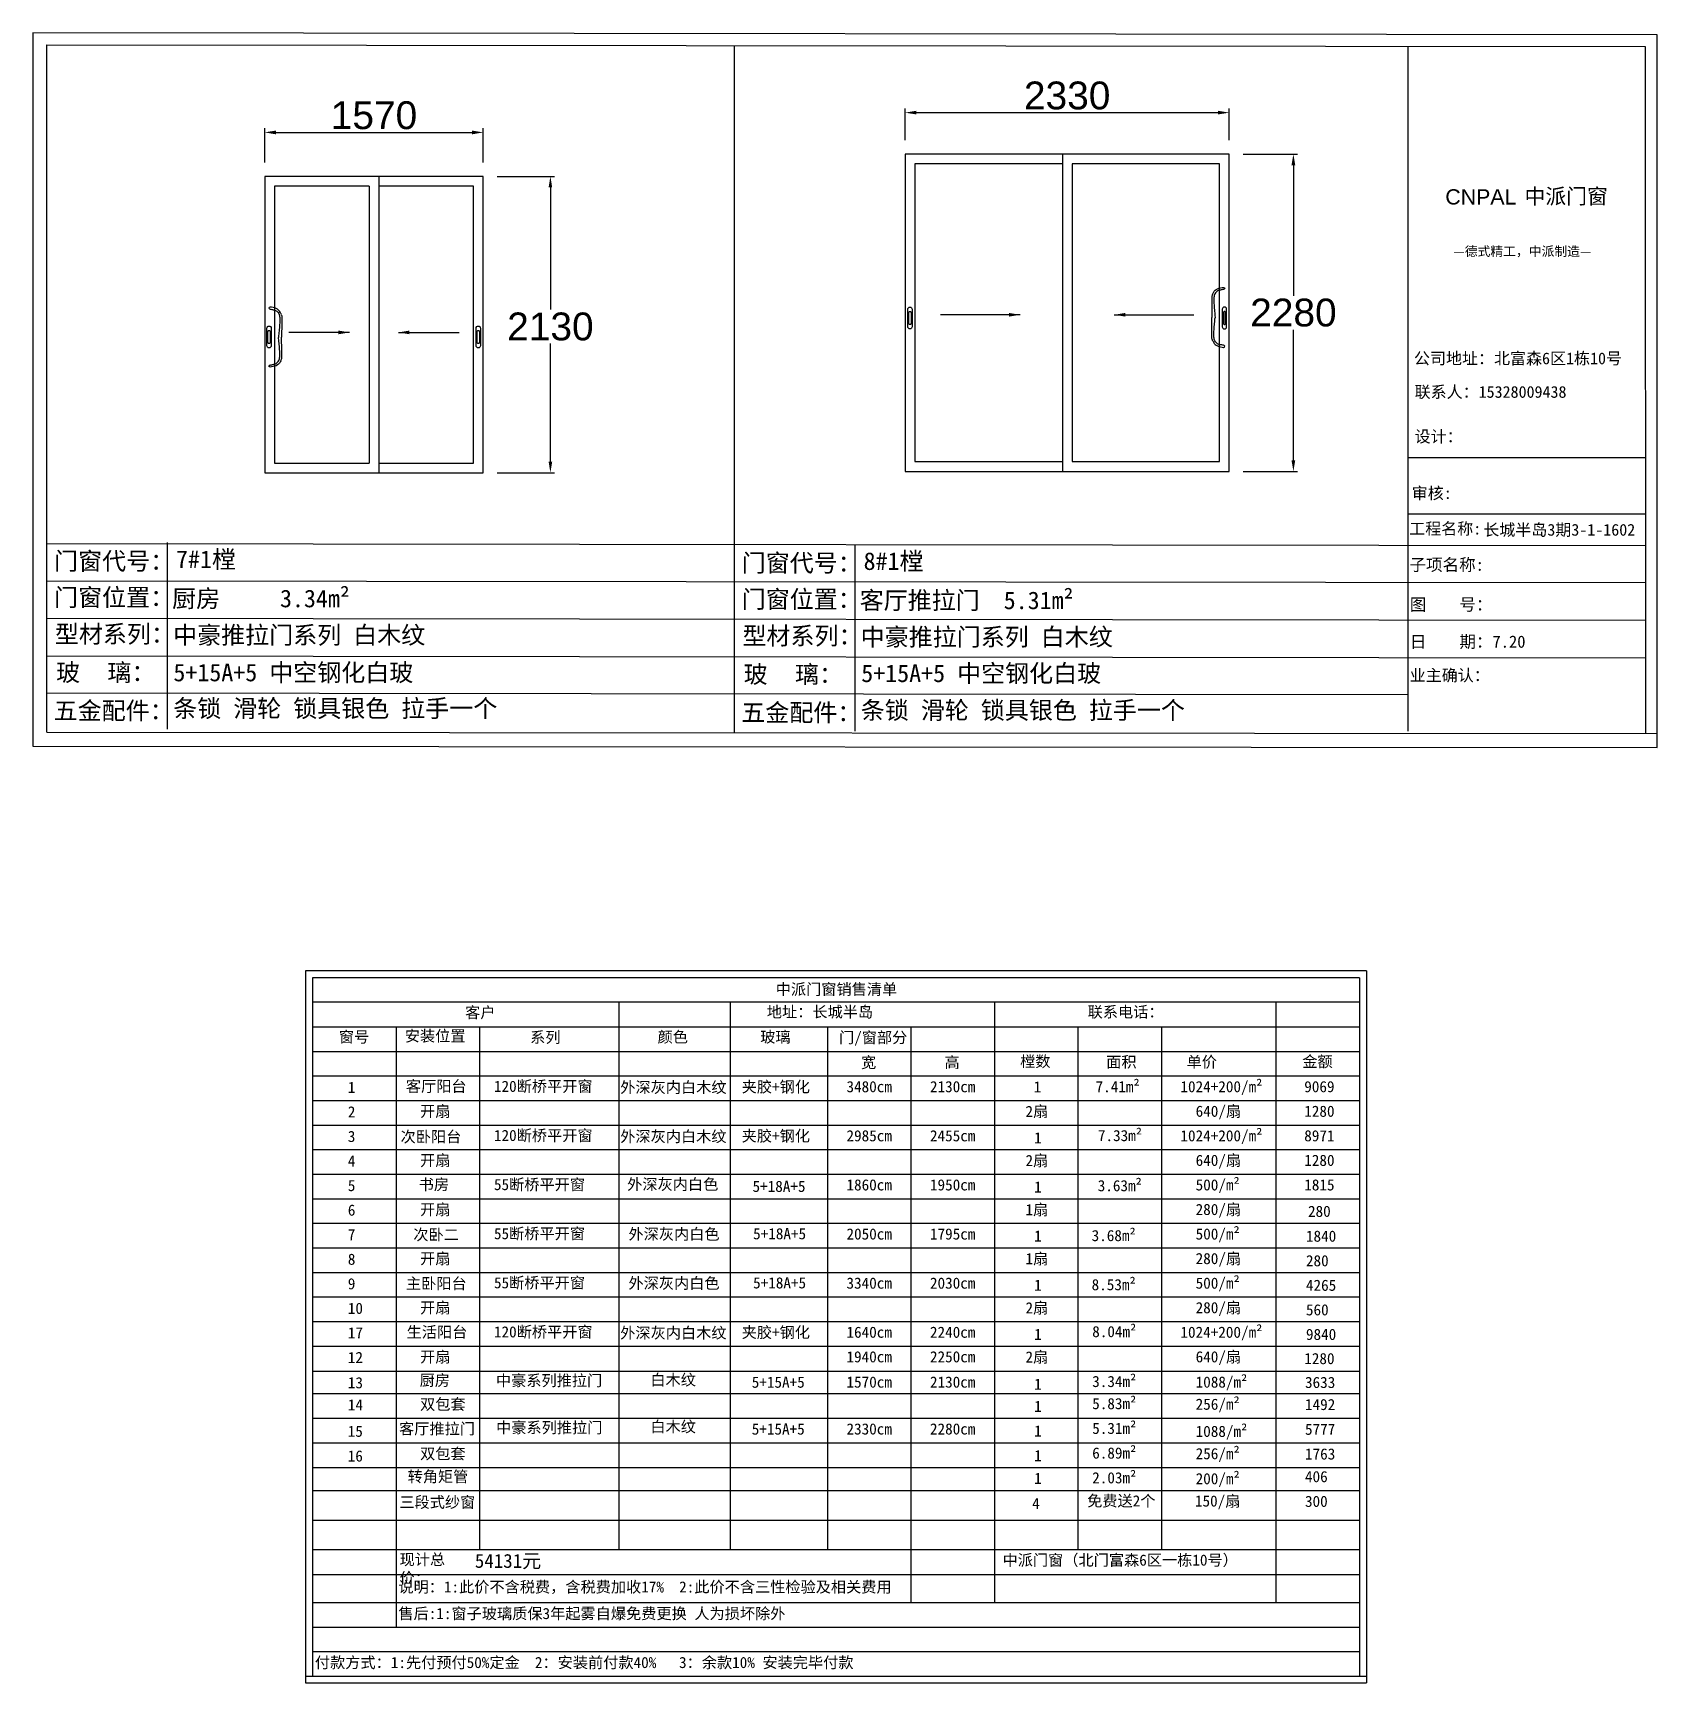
# Model space of a CAD drawing. Header units: inches. Extents: x -138455 to 599497, y -747149 to 13167.
# Drawn here: x 280757 to 292428, y -241317 to -229459 of the extents above; entities that cross this region are included whole.
import ezdxf

# ---------------------------------------------------------------- set-up
doc = ezdxf.new("R2010")
doc.units = ezdxf.units.IN
doc.header["$MEASUREMENT"] = 0
doc.header["$PDMODE"] = 35
doc.header["$PDSIZE"] = -3
doc.layers.add('0 @ 1', color=7, linetype='Continuous')
doc.styles.add('Annotative', font='arialbd.ttf')
doc.styles.add('MtXpl_', font='')
doc.styles.get("Standard").update_dxf_attribs({"font": 'arial.ttf'})
doc.styles.get('MtXpl_').set_extended_font_data('SimSun')
doc.dimstyles.get("Standard").update_dxf_attribs({"dimtxt": 80, "dimasz": 70, "dimexe": 40, "dimexo": 80, "dimgap": 0, "dimtad": 1, "dimtih": 1, "dimtoh": 1, "dimdec": 0, "dimzin": 0, "dimdsep": 46, "dimtxsty": 'Standard', "dimcen": 0.09, "dimadec": 0, "dimazin": 0, "dimtfac": 1, "dimtdec": 0, "dimtofl": 0, "dimtmove": 0, "dimatfit": 3, "dimfxl": 0, "dimtolj": 1, "dimtzin": 0, "dimarcsym": 0})

# ---------------------------------------------------------------- blocks, each defined once
blk = doc.blocks.new('*D907')
at = {"color": 0, "lineweight": -2, "transparency": 16777216}
for p, q in [((282422, -230389), (282422, -230143)), ((283992, -230389), (283992, -230143)), ((282502, -230173), (283912, -230173))]:
    blk.add_line(p, q, dxfattribs=at)
at = {"color": 0, "transparency": 16777216}
for points in [[(282502, -230160), (282502, -230187), (282422, -230173)], [(283912, -230160), (283912, -230187), (283992, -230173)]]:
    blk.add_solid(points, dxfattribs=at)
at = {"layer": 'Defpoints', "color": 0, "transparency": 16777216}
for p in [(283992, -230173), (282422, -230489), (283992, -230489)]:
    blk.add_point(p, dxfattribs=at)
at = {"color": 0, "transparency": 16777216, "insert": (283207, -230051), "char_height": 200, "attachment_point": 5}
blk.add_mtext('\\A1;1570', dxfattribs=at)
blk = doc.blocks.new('*D908')
at = {"color": 0, "lineweight": -2, "transparency": 16777216}
for p, q in [((284092, -230489), (284505, -230489)), ((284475, -230569), (284475, -231447)), ((284475, -232539), (284475, -231691)), ((284092, -232619), (284505, -232619))]:
    blk.add_line(p, q, dxfattribs=at)
at = {"color": 0, "transparency": 16777216}
for points in [[(284462, -230569), (284488, -230569), (284475, -230489)], [(284462, -232539), (284488, -232539), (284475, -232619)]]:
    blk.add_solid(points, dxfattribs=at)
at = {"layer": 'Defpoints', "color": 0, "transparency": 16777216}
for p in [(283992, -230489), (283992, -232619), (284475, -232619)]:
    blk.add_point(p, dxfattribs=at)
at = {"color": 0, "transparency": 16777216, "insert": (284475, -231569), "char_height": 200, "attachment_point": 5}
blk.add_mtext('\\A1;2130', dxfattribs=at)
blk = doc.blocks.new('*D911')
at = {"color": 0, "lineweight": -2, "transparency": 16777216}
for p, q in [((287024, -230229), (287024, -230001)), ((287104, -230031), (289274, -230031)), ((289354, -230229), (289354, -230001))]:
    blk.add_line(p, q, dxfattribs=at)
at = {"color": 0, "transparency": 16777216}
for points in [[(287104, -230018), (287104, -230044), (287024, -230031)], [(289274, -230018), (289274, -230044), (289354, -230031)]]:
    blk.add_solid(points, dxfattribs=at)
at = {"layer": 'Defpoints', "color": 0, "transparency": 16777216}
for p in [(289354, -230031), (287024, -230329), (289354, -230329)]:
    blk.add_point(p, dxfattribs=at)
at = {"color": 0, "transparency": 16777216, "insert": (288189, -229909), "char_height": 200, "attachment_point": 5}
blk.add_mtext('\\A1;2330', dxfattribs=at)
blk = doc.blocks.new('*D912')
at = {"color": 0, "lineweight": -2, "transparency": 16777216}
for p, q in [((289454, -230329), (289845, -230329)), ((289815, -230409), (289815, -231347)), ((289815, -232529), (289815, -231591)), ((289454, -232609), (289845, -232609))]:
    blk.add_line(p, q, dxfattribs=at)
at = {"color": 0, "transparency": 16777216}
for points in [[(289801, -230409), (289828, -230409), (289815, -230329)], [(289801, -232529), (289828, -232529), (289815, -232609)]]:
    blk.add_solid(points, dxfattribs=at)
at = {"layer": 'Defpoints', "color": 0, "transparency": 16777216}
for p in [(289354, -230329), (289354, -232609), (289815, -232609)]:
    blk.add_point(p, dxfattribs=at)
at = {"color": 0, "transparency": 16777216, "insert": (289815, -231469), "char_height": 200, "attachment_point": 5}
blk.add_mtext('\\A1;2280', dxfattribs=at)
blk = doc.blocks.new('123z')
at = {"color": 0}
for points in [[(94078.4, 52755), (94078.4, 52755, 0.414214), (94088.4, 52765), (94088.4, 52845, 0.414214), (94078.4, 52855), (94078.4, 52855, 0.414214), (94068.4, 52845), (94068.4, 52765, 0.414214)], [(94078.4, 52775), (94078.4, 52775, 0.414214), (94083.4, 52780), (94083.4, 52830, 0.414214), (94078.4, 52835), (94078.4, 52835, 0.414214), (94073.4, 52830), (94073.4, 52780, 0.414214)]]:
    blk.add_lwpolyline(points, format="xyb", close=True, dxfattribs=at)
blk = doc.blocks.new('123hhh')
for centre, radius, start, end in [((280706.3, -83231.5), 10, 16.4502, 30.1514), ((280724, -83285), 15, 176.7622, 183.2378), ((280706.3, -83338.5), 10, 329.8486, 343.5498)]:
    blk.add_arc(centre, radius, start, end)
for points, knots in [([(280691.5, -83211), (280688.9, -83210.6), (280685.3, -83210.1), (280685, -83215), (280689.9, -83216.5), (280695.6, -83216.9), (280703.8, -83219.4), (280710.5, -83226.2), (280712.5, -83239.1), (280711.7, -83253.6), (280710.7, -83267.6), (280709.5, -83277.4), (280709.2, -83282.1), (280709.1, -83284.2)], [0, 0, 0, 0, 6.082763, 8.582763, 11.318747, 19.461781, 26.725965, 36.438119, 46.233865, 64.642794, 80.276332, 88.205882, 94.390611, 94.390611, 94.390611, 94.390611]), ([(280714.9, -83226.5), (280712.4, -83222.1), (280706.8, -83213.8), (280697, -83212), (280691.5, -83211)], [0.93741, 0.93741, 0.93741, 0.93741, 13.606526, 29.417915, 29.417915, 29.417915, 29.417915]), ([(280715.8, -83228.7), (280716.2, -83230), (280717.4, -83234.2), (280716.8, -83248.6), (280716.7, -83266), (280716.7, -83280.5), (280716.7, -83285)], [1.197256, 1.197256, 1.197256, 1.197256, 5.358743, 14.155697, 44.084834, 57.684594, 57.684594, 57.684594, 57.684594]), ([(280691.5, -83359), (280688.9, -83359.4), (280685.3, -83359.9), (280685, -83355), (280689.9, -83353.5), (280695.6, -83353.1), (280703.8, -83350.6), (280710.5, -83343.8), (280712.5, -83330.9), (280711.7, -83316.4), (280710.7, -83302.4), (280709.5, -83292.6), (280709.2, -83287.9), (280709.1, -83285.8)], [0, 0, 0, 0, 6.082763, 8.582763, 11.318747, 19.461781, 26.725965, 36.438119, 46.233865, 64.642794, 80.276332, 88.205882, 94.390611, 94.390611, 94.390611, 94.390611]), ([(280715.8, -83341.3), (280716.2, -83340), (280717.4, -83335.8), (280716.8, -83321.4), (280716.7, -83304), (280716.7, -83289.5), (280716.7, -83285)], [1.197256, 1.197256, 1.197256, 1.197256, 5.358743, 14.155697, 44.084834, 57.684594, 57.684594, 57.684594, 57.684594]), ([(280714.9, -83343.5), (280712.4, -83347.9), (280706.8, -83356.2), (280697, -83358), (280691.5, -83359)], [0.93741, 0.93741, 0.93741, 0.93741, 13.606526, 29.417915, 29.417915, 29.417915, 29.417915])]:
    blk.add_open_spline(points, degree=3, knots=knots)

msp = doc.modelspace()

# ---------------------------------------------------------------- linework, layer by layer
for p, q in [((292428, -229472), (280756.5, -229458.8)), ((280756.5, -229458.8), (280756.5, -234584.4)), ((280856.5, -229542.9), (292344, -229556.1)), ((280856.5, -234484.5), (280856.5, -229542.9)), ((285798.1, -234483.9), (285798.1, -229556)), ((285798.1, -234488.5), (285798.1, -229556)), ((290637.4, -229556.1), (290637.4, -234476.9)), ((292344, -229556.1), (292346, -234493.7)), ((292428, -234593.9), (292428, -229472)), ((288154.2, -230328.9), (288154.2, -232608.9)), ((283241.9, -230489.1), (283241.9, -232619.1)), ((288224.2, -230398.9), (288224.2, -232538.9)), ((283171.9, -230559.1), (283171.9, -232549.1)), ((290637.4, -232508.4), (292344, -232508.4)), ((290637.4, -232914.7), (292344, -232914.7)), ((281721.3, -233120.8), (281721.7, -234462.1)), ((280856.5, -233127.4), (292344, -233140.7)), ((286662.9, -233134.1), (286663.3, -234475.3)), ((280856.5, -233394.9), (292344, -233408.1)), ((280856.5, -233664.2), (292344, -233677.5)), ((280856.5, -233935.6), (292344, -233948.8)), ((280856.5, -234200.5), (290637.4, -234213.7)), ((280856.5, -234484.5), (292428, -234493.9)), ((280756.5, -234584.4), (292428, -234593.9)), ((290339.1, -236198.3), (282716, -236198.3)), ((282716, -236198.3), (282716, -241316.5)), ((290339.1, -236198.3), (290339.1, -241316.5)), ((290289.1, -236248.3), (282766, -236248.3)), ((282766, -236248.3), (282766, -241266.5)), ((290289.1, -236248.3), (290289.1, -241266.5)), ((290289.1, -236424.3), (282766, -236424.3)), ((284966, -236424.3), (284966, -238189)), ((285766, -236424.3), (285766, -238718.5)), ((287666, -236424.3), (287666, -239768.9)), ((289689.1, -236424.3), (289689.1, -238189)), ((282766, -236600.8), (290289.1, -236600.8)), ((283366, -236600.8), (283366, -238189)), ((283966, -236600.8), (283966, -238189)), ((286466, -236600.8), (286466, -238718.5)), ((287066, -236600.8), (287066, -239768.9)), ((288266, -236600.8), (288266, -239768.9)), ((288866, -236600.8), (288866, -238189)), ((282766, -236777.3), (290289.1, -236777.3)), ((282766, -236953.7), (290289.1, -236953.7)), ((282766, -237130.2), (290289.1, -237130.2)), ((282766, -237306.7), (290289.1, -237306.7)), ((282766, -237483.2), (290289.1, -237483.2)), ((282766, -237659.6), (290289.1, -237659.6)), ((282766, -237836.1), (290289.1, -237836.1)), ((282766, -238012.6), (290289.1, -238012.6)), ((282766, -238189), (290289.1, -238189)), ((283366, -238189), (283366, -238894.9)), ((283966, -238189), (283966, -238718.5)), ((284966, -238189), (284966, -238718.5)), ((288866, -238189), (288866, -239768.9)), ((289689.1, -238189), (289689.1, -239768.9)), ((282766, -238365.5), (290289.1, -238365.5)), ((282766, -238542), (290289.1, -238542)), ((282766, -238718.5), (290289.1, -238718.5)), ((283966, -238718.5), (283966, -239960.9)), ((284966, -238718.5), (284966, -239768.9)), ((285766, -238718.5), (285766, -239768.9)), ((286466, -238718.5), (286466, -239768.9)), ((282766, -238894.9), (290289.1, -238894.9)), ((283366, -238894.9), (283366, -239768.9)), ((282766, -239076.7), (290289.1, -239076.7)), ((282766, -239235.8), (290289.1, -239235.8)), ((282766, -239413.5), (290289.1, -239413.5)), ((282766, -239591.2), (290289.1, -239591.2)), ((282766, -239768.9), (290289.1, -239768.9)), ((283366, -239768.9), (283366, -240914.5)), ((284966, -239768.9), (284966, -240356.8)), ((285766, -239768.9), (285766, -240356.8)), ((286466, -239768.9), (286466, -240356.8)), ((287066, -239768.9), (287066, -240738.5)), ((287666, -239768.9), (287666, -240738.5)), ((288266, -239768.9), (288266, -240356.8)), ((288866, -239768.9), (288866, -240356.8)), ((289689.1, -239768.9), (289689.1, -240738.5)), ((282766, -239932.4), (290289.1, -239932.4)), ((283966, -239960.9), (283966, -240356.8)), ((282766, -240147), (290289.1, -240147)), ((282766, -240356.8), (290289.1, -240356.8)), ((282766, -240537.7), (290289.1, -240537.7)), ((282766, -240738.5), (290289.1, -240738.5)), ((282766, -240914.5), (290289.1, -240914.5)), ((282766, -241090.5), (290289.1, -241090.5)), ((282716, -241266.5), (290339.1, -241266.5)), ((282716, -241316.5), (290339.1, -241316.5))]:
    msp.add_line(p, q)
for points in [[(287024.2, -232608.9), (289354.2, -232608.9), (289354.2, -230328.9), (287024.2, -230328.9)], [(282421.9, -232619.1), (283991.9, -232619.1), (283991.9, -230489.1), (282421.9, -230489.1)]]:
    msp.add_lwpolyline(points, close=True)
for points in [[(288154.2, -230398.9), (287094.2, -230398.9), (287094.2, -232538.9), (288154.2, -232538.9)], [(288224.2, -232538.9), (289284.2, -232538.9), (289284.2, -230398.9), (288224.2, -230398.9)], [(283171.9, -230559.1), (282491.9, -230559.1), (282491.9, -232549.1), (283171.9, -232549.1)], [(283241.9, -232549.1), (283921.9, -232549.1), (283921.9, -230559.1), (283241.9, -230559.1)]]:
    msp.add_lwpolyline(points)

# ---------------------------------------------------------------- block references
for name, p, xscale, yscale, zscale in [('123hhh', (1103949.7, 10214.5), -2.902285752774178, 2.902285752774178, 2.902285752774178), ('123hhh', (-532176.5, 10072.8), 2.902285752774178, 2.902285752774178, 2.902285752774178), ('123z', (141396.7, -314534), 1.572335281298116, 1.572335281298116, 1.572335281298116)]:
    msp.add_blockref(name, p, dxfattribs=dict(xscale=xscale, yscale=yscale, zscale=zscale))
at = {"xscale": -1.572335281298116, "yscale": 1.572335281298116, "zscale": 1.572335281298116, "rotation": 359.999999999987}
for p in [(434981.6, -314534), (430375.7, -314670.4), (431879.3, -314670.4)]:
    msp.add_blockref('123z', p, dxfattribs=at)

# ---------------------------------------------------------------- texts
msp.add_text('CNPAL', height=109.66).set_placement((290906.7, -230691.3))
at = {"style": 'MtXpl_'}
for s, height, p in [('中派门窗', 109.66, (291476.1, -230686.8)), ('—德式精工，中派制造—', 67.485, (290964.1, -231061)), ('公司地址：北富森6区1栋10号', 84.356, (290681.3, -231839.2)), ('联系人：15328009438', 84.356, (290685.9, -232080.3)), ('设计：', 84.36, (290686.1, -232400.4)), ('审核:', 84.36, (290665.3, -232807.6)), ('工程名称:', 84.36, (290647, -233062.9)), ('长城半岛3期3-1-1602', 84.356, (291179.5, -233071.2)), ('子项名称:', 87.17, (290649.1, -233323.5)), ('图    号：', 87.17, (290651.5, -233609.4)), ('日    期：7.20', 87.169, (290651.8, -233876.4)), ('业主确认：', 84.36, (290650.6, -234116.9))]:
    msp.add_text(s, height=height, dxfattribs=at).set_placement(p)
at = {"layer": '0 @ 1', "style": 'Annotative'}
for s, p in [('门窗代号：', (280908.1, -233317)), ('门窗代号：', (285849.7, -233330.2)), ('门窗位置：', (280908.1, -233577.6)), ('门窗位置：', (285849.7, -233590.9)), ('型材系列：', (280913.5, -233841)), ('型材系列：', (285855.1, -233854.2)), ('玻    璃：', (280922.3, -234117.1)), ('玻    璃：', (285863.9, -234130.3)), ('五金配件：', (280905, -234392.2)), ('五金配件：', (285846.6, -234405.4))]:
    msp.add_text(s, height=126.53, dxfattribs=at).set_placement(p)
at = {"layer": '0 @ 1', "attachment_point": 1, "style": 'Annotative'}
for s, width, insert, char_height in [('{\\fSimSun|b1|i0|c134|p2;7#1樘}', 4396.385, (281784.3, -233177.5), 126.534), ('{\\fSimSun|b1|i0|c134|p2;8#1樘}', 4396.385, (286725.9, -233190.8), 126.534), ('{\\fSimSun|b1|i0|c134|p2;厨房     3.34m²}', 4396.385, (281756.1, -233459.4), 126.534), ('{\\fSimSun|b1|i0|c134|p2;客厅推拉门  5.31m²}', 4396.385, (286697.7, -233472.7), 126.534), ('{\\fSimSun|b1|i0|c134|p2;中豪推拉门系列 白木纹}', 4396.385, (281763.3, -233722.1), 126.534), ('{\\fSimSun|b1|i0|c134|p2;中豪推拉门系列 白木纹}', 4396.385, (286704.9, -233735.4), 126.534), ('{\\fSimSun|b1|i0|c134|p2;5+15A+5 中空钢化白玻 }', 6587.2, (281765.6, -233991.2), 126.534), ('{\\fSimSun|b1|i0|c134|p2;5+15A+5 中空钢化白玻 }', 6587.2, (286709, -233996.9), 126.534), ('{\\fSimSun|b1|i0|c134|p2;条锁 滑轮 锁具银色 拉手一个}', 5156.596, (281764.2, -234249), 126.534), ('{\\fSimSun|b1|i0|c134|p2;条锁 滑轮 锁具银色 拉手一个}', 5156.596, (286705.8, -234262.2), 126.534), ('{\\fSimSun|b1|i0|c134|p2;中派门窗销售清单}', 1381.442, (286094.7, -236290.9), 80), ('{\\fSimSun|b1|i0|c134|p2;地址：长城半岛}', 1564.514, (286030.5, -236453.4), 80), ('{\\fSimSun|b1|i0|c134|p2;联系电话：}', 603.897, (288336.1, -236453.7), 80), ('{\\fSimSun|b1|i0|c134|p2;客户}', 485.592, (283862.3, -236457.6), 80), ('{\\fSimSun|b1|i0|c134|p2;窗号}', 485.592, (282954.7, -236633.4), 80), ('{\\fSimSun|b1|i0|c134|p2;安装位置}', 485.592, (283428.6, -236626.2), 80), ('{\\fSimSun|b1|i0|c134|p2;系列}', 485.592, (284329.5, -236635.6), 80), ('{\\fSimSun|b1|i0|c134|p2;颜色}', 485.592, (285245.4, -236633.6), 80), ('{\\fSimSun|b1|i0|c134|p2;玻璃}', 485.592, (285982.9, -236633.6), 80), ('{\\fSimSun|b1|i0|c134|p2;门/窗部分}', 603.897, (286549.2, -236637.6), 80), ('{\\fSimSun|b1|i0|c134|p2;樘数}', 603.897, (287851, -236809.3), 80), ('{\\fSimSun|b1|i0|c134|p2;金额}', 603.897, (289879, -236810.4), 80), ('{\\fSimSun|b1|i0|c134|p2;宽}', 603.897, (286707.6, -236816.3), 80), ('{\\fSimSun|b1|i0|c134|p2;高}', 603.897, (287307.6, -236816.3), 80), ('{\\fSimSun|b1|i0|c134|p2;面积}', 603.897, (288469.5, -236813.2), 80), ('{\\fSimSun|b1|i0|c134|p2;单价}', 603.897, (289047.2, -236813.2), 80), ('{\\fSimSun|b1|i0|c134|p2;1}', 485.592, (283019.1, -236995.7), 80), ('{\\fSimSun|b1|i0|c134|p2;客厅阳台}', 921.091, (283436.2, -236988), 80), ('{\\fSimSun|b1|i0|c134|p2;120断桥平开窗}', 921.091, (284069.4, -236988.4), 80), ('{\\fSimSun|b1|i0|c134|p2;外深灰内白木纹}', 840.838, (284977, -236995.7), 80), ('{\\fSimSun|b1|i0|c134|p2;夹胶+钢化}', 753.781, (285849.6, -236991.7), 80), ('{\\fSimSun|b1|i0|c134|p2;3480cm}', 753.781, (286602.9, -236990.9), 80), ('{\\fSimSun|b1|i0|c134|p2;2130cm}', 753.781, (287202.9, -236990.9), 80), ('{\\fSimSun|b1|i0|c134|p2;1}', 753.781, (287948.4, -236992.2), 80), ('{\\fSimSun|b1|i0|c134|p2;7.41m²}', 753.781, (288393.3, -236990.9), 80), ('{\\fSimSun|b1|i0|c134|p2;1024+200/m²}', 753.781, (289002.9, -236990.9), 80), ('{\\fSimSun|b1|i0|c134|p2;9069}', 753.781, (289892.8, -236990.9), 80), ('{\\fSimSun|b1|i0|c134|p2;2}', 485.592, (283019.1, -237172.1), 80), ('{\\fSimSun|b1|i0|c134|p2;开扇}', 753.781, (283538.5, -237167.5), 80), ('{\\fSimSun|b1|i0|c134|p2;2扇}', 753.781, (287889.4, -237168.7), 80), ('{\\fSimSun|b1|i0|c134|p2;640/扇}', 753.781, (289112.2, -237167.4), 80), ('{\\fSimSun|b1|i0|c134|p2;1280}', 753.781, (289892.8, -237167.4), 80), ('{\\fSimSun|b1|i0|c134|p2;3}', 485.592, (283019.1, -237348.6), 80), ('{\\fSimSun|b1|i0|c134|p2;次卧阳台}', 921.091, (283398.4, -237350.7), 80), ('{\\fSimSun|b1|i0|c134|p2;120断桥平开窗}', 921.091, (284069.4, -237341.4), 80), ('{\\fSimSun|b1|i0|c134|p2;外深灰内白木纹}', 840.838, (284977, -237348.6), 80), ('{\\fSimSun|b1|i0|c134|p2;夹胶+钢化}', 753.781, (285849.6, -237344.7), 80), ('{\\fSimSun|b1|i0|c134|p2;2985cm}', 753.781, (286602.9, -237343.8), 80), ('{\\fSimSun|b1|i0|c134|p2;2455cm}', 753.781, (287202.9, -237343.8), 80), ('{\\fSimSun|b1|i0|c134|p2;1}', 753.781, (287951.6, -237358.8), 80), ('{\\fSimSun|b1|i0|c134|p2;7.33m²}', 753.781, (288409.9, -237342.4), 80), ('{\\fSimSun|b1|i0|c134|p2;1024+200/m²}', 753.781, (289002.9, -237343.8), 80), ('{\\fSimSun|b1|i0|c134|p2;8971}', 753.781, (289892.8, -237343.8), 80), ('{\\fSimSun|b1|i0|c134|p2;开扇}', 753.781, (283538.5, -237520.5), 80), ('{\\fSimSun|b1|i0|c134|p2;2扇}', 753.781, (287889.4, -237521.6), 80), ('{\\fSimSun|b1|i0|c134|p2;640/扇}', 753.781, (289112.2, -237520.3), 80), ('{\\fSimSun|b1|i0|c134|p2;4}', 485.592, (283019.1, -237525.1), 80), ('{\\fSimSun|b1|i0|c134|p2;1280}', 753.781, (289892.8, -237520.3), 80), ('{\\fSimSun|b1|i0|c134|p2;5}', 485.592, (283019.1, -237701.6), 80), ('{\\fSimSun|b1|i0|c134|p2;书房}', 921.091, (283528.5, -237693.8), 80), ('{\\fSimSun|b1|i0|c134|p2;55断桥平开窗}', 921.091, (284069.4, -237694.3), 80), ('{\\fSimSun|b1|i0|c134|p2;外深灰内白色}', 840.838, (285027.1, -237692.5), 80), ('{\\fSimSun|b1|i0|c134|p2;5+18A+5}', 753.781, (285927.6, -237707.2), 80), ('{\\fSimSun|b1|i0|c134|p2;1860cm}', 753.781, (286602.9, -237696.8), 80), ('{\\fSimSun|b1|i0|c134|p2;1950cm}', 753.781, (287202.9, -237696.8), 80), ('{\\fSimSun|b1|i0|c134|p2;1}', 753.781, (287951.6, -237711.7), 80), ('{\\fSimSun|b1|i0|c134|p2;3.63m²}', 753.781, (288408.5, -237702.5), 80), ('{\\fSimSun|b1|i0|c134|p2;500/m²}', 753.781, (289112.2, -237696.8), 80), ('{\\fSimSun|b1|i0|c134|p2;1815}', 753.781, (289892.8, -237696.8), 80), ('{\\fSimSun|b1|i0|c134|p2;开扇}', 753.781, (283538.5, -237873.4), 80), ('{\\fSimSun|b1|i0|c134|p2;1扇}', 753.781, (287889.4, -237874.6), 80), ('{\\fSimSun|b1|i0|c134|p2;280/扇}', 753.781, (289112.2, -237873.3), 80), ('{\\fSimSun|b1|i0|c134|p2;6}', 485.592, (283019.1, -237878), 80), ('{\\fSimSun|b1|i0|c134|p2;280}', 753.781, (289919.8, -237886.6), 80), ('{\\fSimSun|b1|i0|c134|p2;7}', 485.592, (283019.1, -238054.5), 80), ('{\\fSimSun|b1|i0|c134|p2;次卧二}', 921.091, (283489.7, -238054), 80), ('{\\fSimSun|b1|i0|c134|p2;55断桥平开窗}', 921.091, (284069.4, -238047.2), 80), ('{\\fSimSun|b1|i0|c134|p2;外深灰内白色}', 840.838, (285036.3, -238050), 80), ('{\\fSimSun|b1|i0|c134|p2;5+18A+5}', 753.781, (285931.7, -238047.8), 80), ('{\\fSimSun|b1|i0|c134|p2;2050cm}', 753.781, (286602.9, -238049.7), 80), ('{\\fSimSun|b1|i0|c134|p2;1795cm}', 753.781, (287202.9, -238049.7), 80), ('{\\fSimSun|b1|i0|c134|p2;1}', 753.781, (287951.6, -238064.7), 80), ('{\\fSimSun|b1|i0|c134|p2;3.68m²}', 753.781, (288364.8, -238061), 80), ('{\\fSimSun|b1|i0|c134|p2;500/m²}', 753.781, (289112.2, -238049.7), 80), ('{\\fSimSun|b1|i0|c134|p2;1840}', 753.781, (289905, -238065.2), 80), ('{\\fSimSun|b1|i0|c134|p2;开扇}', 753.781, (283538.5, -238226.3), 80), ('{\\fSimSun|b1|i0|c134|p2;1扇}', 753.781, (287889.4, -238227.5), 80), ('{\\fSimSun|b1|i0|c134|p2;280/扇}', 753.781, (289112.2, -238226.2), 80), ('{\\fSimSun|b1|i0|c134|p2;8}', 485.592, (283019.1, -238231), 80), ('{\\fSimSun|b1|i0|c134|p2;280}', 753.781, (289905, -238241.7), 80), ('{\\fSimSun|b1|i0|c134|p2;9}', 485.592, (283019.1, -238407.4), 80), ('{\\fSimSun|b1|i0|c134|p2;主卧阳台}', 921.091, (283436.8, -238405.3), 80), ('{\\fSimSun|b1|i0|c134|p2;55断桥平开窗}', 921.091, (284069.4, -238400.2), 80), ('{\\fSimSun|b1|i0|c134|p2;外深灰内白色}', 840.838, (285036.3, -238402.9), 80), ('{\\fSimSun|b1|i0|c134|p2;5+18A+5}', 753.781, (285931.7, -238400.8), 80), ('{\\fSimSun|b1|i0|c134|p2;3340cm}', 753.781, (286602.9, -238402.7), 80), ('{\\fSimSun|b1|i0|c134|p2;2030cm}', 753.781, (287202.9, -238402.7), 80), ('{\\fSimSun|b1|i0|c134|p2;1}', 753.781, (287951.6, -238417.6), 80), ('{\\fSimSun|b1|i0|c134|p2;8.53m²}', 753.781, (288364.8, -238413.9), 80), ('{\\fSimSun|b1|i0|c134|p2;500/m²}', 753.781, (289112.2, -238402.7), 80), ('{\\fSimSun|b1|i0|c134|p2;4265}', 753.781, (289905, -238418.1), 80), ('{\\fSimSun|b1|i0|c134|p2;开扇}', 753.781, (283538.5, -238579.3), 80), ('{\\fSimSun|b1|i0|c134|p2;2扇}', 753.781, (287889.4, -238580.4), 80), ('{\\fSimSun|b1|i0|c134|p2;280/扇}', 753.781, (289112.2, -238579.1), 80), ('{\\fSimSun|b1|i0|c134|p2;10}', 485.592, (283019.1, -238583.9), 80), ('{\\fSimSun|b1|i0|c134|p2;560}', 753.781, (289905, -238594.6), 80), ('{\\fSimSun|b1|i0|c134|p2;17}', 485.592, (283019.1, -238760.4), 80), ('{\\fSimSun|b1|i0|c134|p2;生活阳台}', 921.091, (283441.7, -238754.6), 80), ('{\\fSimSun|b1|i0|c134|p2;120断桥平开窗}', 921.091, (284069.4, -238753.1), 80), ('{\\fSimSun|b1|i0|c134|p2;外深灰内白木纹}', 840.838, (284977, -238760.4), 80), ('{\\fSimSun|b1|i0|c134|p2;夹胶+钢化}', 753.781, (285849.6, -238756.4), 80), ('{\\fSimSun|b1|i0|c134|p2;1640cm}', 753.781, (286602.9, -238755.6), 80), ('{\\fSimSun|b1|i0|c134|p2;2240cm}', 753.781, (287202.9, -238755.6), 80), ('{\\fSimSun|b1|i0|c134|p2;1}', 753.781, (287951.6, -238770.5), 80), ('{\\fSimSun|b1|i0|c134|p2;8.04m²}', 753.781, (288368.9, -238751.2), 80), ('{\\fSimSun|b1|i0|c134|p2;1024+200/m²}', 753.781, (289002.9, -238755.6), 80), ('{\\fSimSun|b1|i0|c134|p2;9840}', 753.781, (289905, -238771.1), 80), ('{\\fSimSun|b1|i0|c134|p2;开扇}', 753.781, (283538.5, -238932.2), 80), ('{\\fSimSun|b1|i0|c134|p2;1940cm}', 753.781, (286602.9, -238932.1), 80), ('{\\fSimSun|b1|i0|c134|p2;2250cm}', 753.781, (287202.9, -238932.1), 80), ('{\\fSimSun|b1|i0|c134|p2;2扇}', 753.781, (287889.4, -238933.4), 80), ('{\\fSimSun|b1|i0|c134|p2;640/扇}', 753.781, (289112.2, -238932.1), 80), ('{\\fSimSun|b1|i0|c134|p2;12}', 485.592, (283019.1, -238936.8), 80), ('{\\fSimSun|b1|i0|c134|p2;1280}', 753.781, (289892.8, -238945), 80), ('{\\fSimSun|b1|i0|c134|p2;13}', 485.592, (283019.1, -239118.6), 80), ('{\\fSimSun|b1|i0|c134|p2;厨房}', 921.091, (283535.4, -239100.7), 80), ('{\\fSimSun|b1|i0|c134|p2;中豪系列推拉门}', 921.091, (284083.6, -239102.6), 80), ('{\\fSimSun|b1|i0|c134|p2;白木纹}', 840.838, (285193.6, -239097.8), 80), ('{\\fSimSun|b1|i0|c134|p2;5+15A+5}', 753.781, (285922, -239114.7), 80), ('{\\fSimSun|b1|i0|c134|p2;1570cm}', 753.781, (286602.9, -239113.9), 80), ('{\\fSimSun|b1|i0|c134|p2;2130cm}', 753.781, (287202.9, -239113.9), 80), ('{\\fSimSun|b1|i0|c134|p2;1}', 753.781, (287951.6, -239128.8), 80), ('{\\fSimSun|b1|i0|c134|p2;3.34m²}', 753.781, (288368.9, -239109.5), 80), ('{\\fSimSun|b1|i0|c134|p2;1088/m²}', 753.781, (289112.2, -239113.9), 80), ('{\\fSimSun|b1|i0|c134|p2;3633}', 753.781, (289898.1, -239116.2), 80), ('{\\fSimSun|b1|i0|c134|p2;14}', 485.592, (283019.1, -239277.8), 80), ('{\\fSimSun|b1|i0|c134|p2;双包套}', 753.781, (283538.5, -239273.1), 80), ('{\\fSimSun|b1|i0|c134|p2;5.83m²}', 753.781, (288368.9, -239268.6), 80), ('{\\fSimSun|b1|i0|c134|p2;256/m²}', 753.781, (289112.2, -239273), 80), ('{\\fSimSun|b1|i0|c134|p2;1492}', 753.781, (289898.1, -239275.3), 80), ('{\\fSimSun|b1|i0|c134|p2;1}', 753.781, (287951.6, -239287.9), 80), ('{\\fSimSun|b1|i0|c134|p2;15}', 485.592, (283018.4, -239467.3), 80), ('{\\fSimSun|b1|i0|c134|p2;客厅推拉门}', 921.091, (283387.4, -239449.2), 80), ('{\\fSimSun|b1|i0|c134|p2;中豪系列推拉门}', 921.091, (284084.7, -239440.6), 80), ('{\\fSimSun|b1|i0|c134|p2;白木纹}', 840.838, (285193.6, -239434.6), 80), ('{\\fSimSun|b1|i0|c134|p2;5+15A+5}', 753.781, (285922, -239451.5), 80), ('{\\fSimSun|b1|i0|c134|p2;2330cm}', 753.781, (286602.9, -239450.7), 80), ('{\\fSimSun|b1|i0|c134|p2;2280cm}', 753.781, (287202.9, -239450.7), 80), ('{\\fSimSun|b1|i0|c134|p2;1}', 753.781, (287951.6, -239465.6), 80), ('{\\fSimSun|b1|i0|c134|p2;5.31m²}', 753.781, (288368.9, -239446.3), 80), ('{\\fSimSun|b1|i0|c134|p2;1088/m²}', 753.781, (289112.2, -239468), 80), ('{\\fSimSun|b1|i0|c134|p2;5777}', 753.781, (289898.1, -239453), 80), ('{\\fSimSun|b1|i0|c134|p2;双包套}', 753.781, (283538.5, -239628.4), 80), ('{\\fSimSun|b1|i0|c134|p2;6.89m²}', 753.781, (288368.9, -239623.9), 80), ('{\\fSimSun|b1|i0|c134|p2;256/m²}', 753.781, (289112.2, -239628.3), 80), ('{\\fSimSun|b1|i0|c134|p2;1763}', 753.781, (289898.1, -239630.6), 80), ('{\\fSimSun|b1|i0|c134|p2;16}', 485.592, (283018.4, -239645), 80), ('{\\fSimSun|b1|i0|c134|p2;1}', 753.781, (287951.6, -239643.2), 80), ('{\\fSimSun|b1|i0|c134|p2;转角矩管}', 921.091, (283448.8, -239792.8), 80), ('{\\fSimSun|b1|i0|c134|p2;1}', 753.781, (287951.6, -239805.9), 80), ('{\\fSimSun|b1|i0|c134|p2;2.03m²}', 753.781, (288368.9, -239801.7), 80), ('{\\fSimSun|b1|i0|c134|p2;200/m²}', 753.781, (289112.2, -239808.3), 80), ('{\\fSimSun|b1|i0|c134|p2;406}', 753.781, (289898.1, -239793.3), 80), ('{\\fSimSun|b1|i0|c134|p2;三段式纱窗}', 921.091, (283389.5, -239977), 80), ('{\\fSimSun|b1|i0|c134|p2;4}', 753.781, (287937.3, -239986.3), 80), ('{\\fSimSun|b1|i0|c134|p2;免费送2个}', 753.781, (288332.6, -239967.6), 80), ('{\\fSimSun|b1|i0|c134|p2;150/扇}', 753.781, (289107.3, -239968.7), 80), ('{\\fSimSun|b1|i0|c134|p2;300}', 753.781, (289898.1, -239971), 80), ('{\\fSimSun|b1|i0|c134|p2;现计总价：}', 485.592, (283391.1, -240388.7), 80), ('{\\fSimSun|b1|i0|c134|p2;54131元 }', 2644.65, (283931.9, -240388.9), 100), ('{\\fSimSun|b1|i0|c134|p2;中派门窗（北门富森6区一栋10号）}', 1756.126, (287724.7, -240393.1), 80), ('{\\fSimSun|b1|i0|c134|p2;说明：1:此价不含税费，含税费加收17%  2:此价不含三性检验及相关费用}', 3920.385, (283382.4, -240586.1), 80), ('{\\fSimSun|b1|i0|c134|p2;售后:1:窗子玻璃质保3年起雾自爆免费更换 人为损坏除外  }', 6510.182, (283382.4, -240777), 80), ('{\\fSimSun|b1|i0|c134|p2;付款方式：1:先付预付50%定金  2：安装前付款40%   3：余款10% 安装完毕付款}', 6510.182, (282782.4, -241129), 80)]:
    msp.add_mtext_dynamic_manual_height_columns(s, width=width, gutter_width=903.5, heights=[0], dxfattribs=dict(at, insert=insert, char_height=char_height))

# ---------------------------------------------------------------- dimensions: what is measured, and where the dimension line sits
for base, p1, p2, picture, middle in [((289354.2, -230031), (287024.2, -230328.9), (289354.2, -230328.9), '*D911', (288189.2, -229908.8)), ((283991.9, -230173.5), (282421.9, -230489.1), (283991.9, -230489.1), '*D907', (283206.9, -230051.3))]:
    dim = msp.add_linear_dim(base=base, p1=p1, p2=p2, dimstyle='Standard', override={"dimtxt": 200, "dimasz": 80, "dimexe": 30, "dimexo": 100, "dimgap": 20})
    dim.commit()
    dim.dimension.update_dxf_attribs({"geometry": picture, "text_midpoint": middle})
dim = msp.add_linear_dim(base=(289814.7, -232608.9), p1=(289354.2, -230328.9), p2=(289354.2, -232608.9), angle=90, dimstyle='Standard', override={"dimtxt": 200, "dimasz": 80, "dimexe": 30, "dimexo": 100, "dimgap": 20})
dim.commit()
dim.dimension.update_dxf_attribs({"geometry": '*D912', "text_midpoint": (289814.7, -231468.9)})
dim = msp.add_linear_dim(base=(284474.9, -232619.1), p1=(283991.9, -230489.1), p2=(283991.9, -232619.1), angle=90, dimstyle='Standard', override={"dimtxt": 200, "dimasz": 80, "dimexe": 30, "dimexo": 100, "dimgap": 20})
dim.commit()
dim.dimension.update_dxf_attribs({"geometry": '*D908', "text_midpoint": (284474.9, -231569.2), "dimtype": 160})

# ---------------------------------------------------------------- leaders
for points in [[(287851.3, -231483.8), (287278.6, -231483.8)], [(288527.1, -231483.8), (289099.8, -231483.8)], [(283031.5, -231610.5), (282594.7, -231610.5)], [(283382.3, -231610.5), (283819.1, -231610.5)]]:
    msp.add_leader(points, dimstyle='Standard', override={"dimtxt": 200, "dimasz": 80, "dimexe": 30, "dimexo": 100, "dimgap": 20, "dimtad": 0})

doc.saveas('drawing.dxf')
